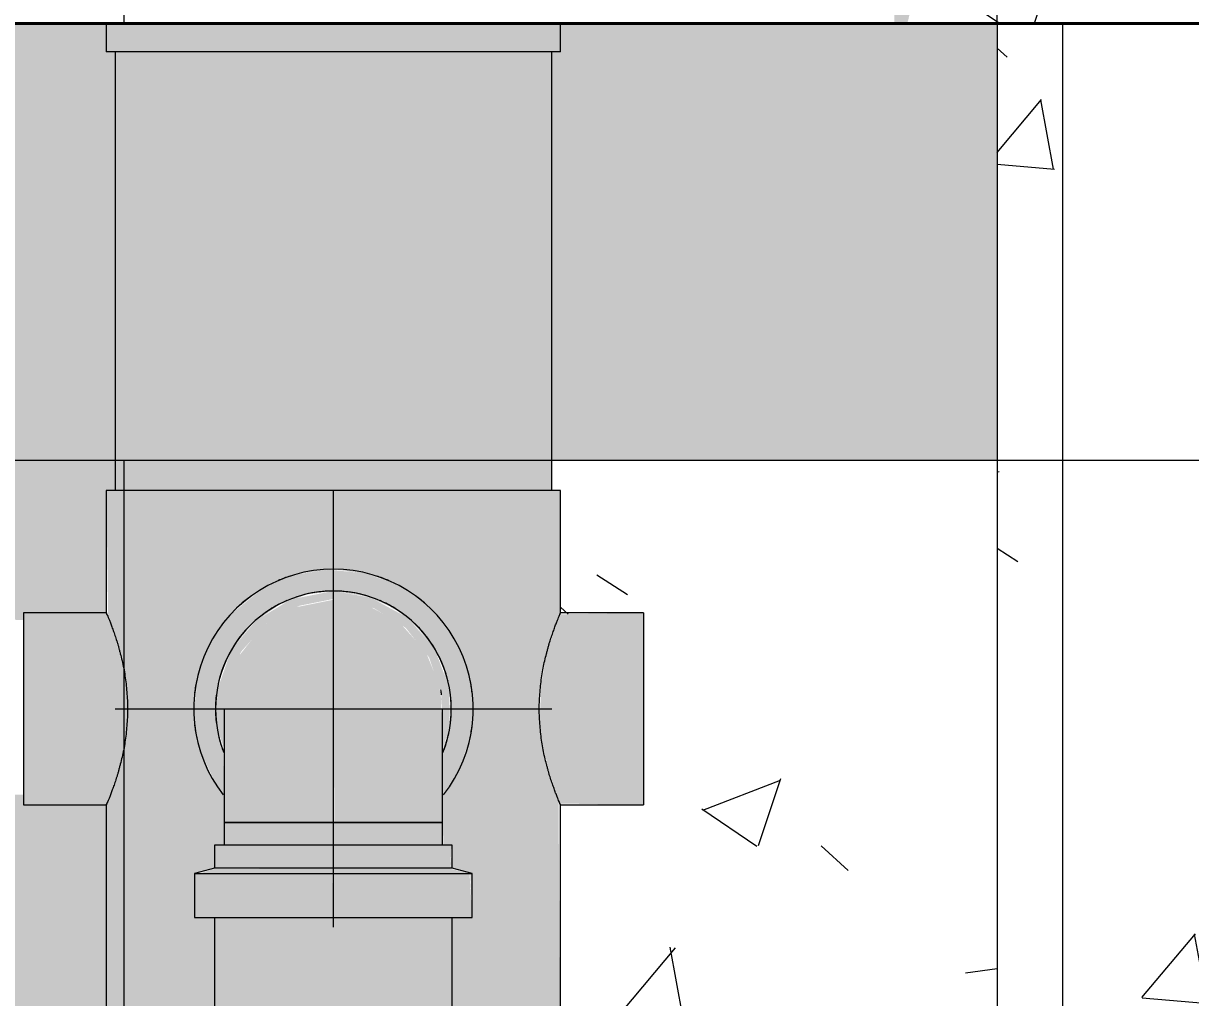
# Model space of a CAD drawing. Header units: metres. Extents: x 1.1 to 88.1, y -3.7 to 23.8.
# Drawn here: x 52.6731 to 52.9404, y -0.2231 to 0 of the extents above; entities that cross this region are included whole.
import ezdxf

# ---------------------------------------------------------------- set-up
doc = ezdxf.new("R2010")
doc.units = ezdxf.units.M
doc.linetypes.add('IMPORT-DASHED2 _4_', pattern=[0.375, 0.25, -0.125])
doc.linetypes.add('Projeção', pattern=[0.00396875, 0.00238125, -0.0015875])
doc.layers.add('1095_ARQ_BASE_dwg', color=7, linetype='Continuous', lineweight=5, true_color=0x767676)
doc.layers.add('A-FLOR', color=7, linetype='Continuous', lineweight=9, true_color=0x007f00)
for name, color, linetype, lineweight in [('A-ANNO-DIMS', 7, 'Continuous', 5), ('A-ANNO-DIMS-25', 7, 'Continuous', 5), ('A-DETL', 7, 'Continuous', 5), ('A-DETL-GENF', 7, 'Continuous', 5), ('A-FLOR-OVHD', 7, 'Projeção', 5), ('A-WALL', 7, 'Continuous', 9), ('KIRYA - PAREDE', 7, 'Continuous', 40), ('KIRYA - PISO', 7, 'Continuous', 5), ('KIRYA - PROJEÇÃO', 7, 'IMPORT-DASHED2 _4_', 5), ('LAYOUT-WC_COZINHA', 7, 'Continuous', 5), ('P-PIPE', 7, 'Continuous', 5), ('P-PIPE-CNTR', 7, 'Continuous', 5), ('P-SANR-FIXT', 7, 'Continuous', 5), ('S-COLS', 7, 'Continuous', 5), ('VEGETAÇÃO', 7, 'Continuous', 5)]:
    doc.layers.add(name, color=color, linetype=linetype, lineweight=lineweight)
doc.styles.add('Century Gothic_2', font='GOTHIC.TTF', dxfattribs={"height": 0.025})
doc.dimstyles.new('Setores_1_mm', dxfattribs={"dimscale": 0.3048, "dimtxt": 0.02610420674293815, "dimasz": 0.2604166666666666, "dimexe": 0.1968503937007874, "dimexo": 0.1230314960629921, "dimgap": 0.1435367454068242, "dimtad": 1, "dimrnd": 0.01, "dimzin": 0, "dimdsep": 46, "dimtxsty": 'Century Gothic_2', "dimblk1": 'OBLIQUE', "dimblk2": 'OBLIQUE', "dimsah": 1, "dimcen": 0.09, "dimazin": 0, "dimtfac": 1, "dimtdec": 4, "dimtix": 1, "dimtmove": 0, "dimatfit": 3, "dimfxl": 1, "dimtvp": 1, "dimtolj": 1, "dimtzin": 0, "dimarcsym": 2})
pattern_1 = [(49.99999999999999, (51.43048643805265, -0.8440200000000001), (0.1821895382797721, -0.01593794972395968), [0.01905, -0.20955]), (355, (51.43048643805265, -0.8440200000000001), (-0.03524225318630228, 0.191058600409279), [0.01524, -0.16764]), (100.451, (51.44548643805265, -0.84535), (0.1469419574822546, 0.1751196380514854), [0.01619, -0.17809]), (46.184, (51.43048643805265, -0.79322), (0.2710768171009678, -0.04204543887758169), [0.02857, -0.31432]), (96.63599999999998, (51.45248643805266, -0.79672), (0.2374068957995607, 0.2474327575864128), [0.02429, -0.26714]), (351.184, (51.43048643805265, -0.79322), (0.2374060537849424, 0.2474279291556656), [0.02286, -0.25146]), (21, (51.45548643805266, -0.80592), (0.1516196892609379, -0.1022668857862438), [0.01905, -0.20955]), (326, (51.45548643805266, -0.80592), (0.06180347834848309, 0.184189400520303), [0.01524, -0.16764]), (71.45100000000001, (51.46848643805266, -0.8144399999999999), (0.2134180170410357, 0.08192421194172195), [0.01619, -0.17809]), (37.50000000000001, (51.43048643805265, -0.8440200000000001), (0.003086366937134814, 0.08455105403913875), [0.00838, -0.15723, 0.00838, -0.1618, -0.16827]), (37.50000000000001, (51.43048643805265, -0.8440200000000001), (0.003086366937134814, 0.08455105403913875), [-0.33579, 0.00838, -0.15989]), (7.499999999999999, (51.43048643805265, -0.8440200000000001), (0.06681573338903396, 0.1001782420073617), [0.00838, -0.08865, 0.00838, -0.15342, -0.06412999999999999]), (7.499999999999999, (51.43048643805265, -0.8440200000000001), (0.06681573338903396, 0.1001782420073617), [-0.25883, 0.00838, -0.05575]), (327.5, (51.37348643805266, -0.8440200000000001), (0.1355865768415581, -0.00572760686397502), [0.00838, -0.05512, 0.00838, -0.18974, -0.26289]), (327.5, (51.37348643805266, -0.8440200000000001), (0.1355865768415581, -0.00572760686397502), [-0.26162, 0.00838, -0.25451]), (317.5, (51.34848643805266, -0.8440200000000001), (0.1481252617755285, 0.02542872635290974), [0.00838, -0.07417, 0.00838, -0.12319, -0.18669]), (317.5, (51.34848643805266, -0.8440200000000001), (0.1481252617755285, 0.02542872635290974), [-0.21412, 0.00838, -0.17831])]

# ---------------------------------------------------------------- blocks, each defined once
blk = doc.blocks.new('Pilar retangular - 20 x 40 cm-4048671-BB')
at = {"layer": 'S-COLS', "true_color": 0xeaeaea}
h = blk.add_hatch(dxfattribs=at)
h.set_pattern_fill('FP_9', color=254, style=0, pattern_type=2)
h.set_pattern_definition([(49.99999999999999, (16.895, -0.8440200000000001), (0.1821895382797721, -0.01593794972395968), [0.01905, -0.20955]), (355, (16.895, -0.8440200000000001), (-0.03524225318630228, 0.191058600409279), [0.01524, -0.16764]), (100.451, (16.91, -0.84535), (0.1469419574822546, 0.1751196380514854), [0.01619, -0.17809]), (46.184, (16.895, -0.79322), (0.2710768171009678, -0.04204543887758169), [0.02858, -0.31433]), (96.636, (16.917, -0.79672), (0.2374068957995607, 0.2474327575864128), [0.02429, -0.26714]), (351.184, (16.895, -0.79322), (0.2374060537849424, 0.2474279291556656), [0.02286, -0.25146]), (21, (16.92, -0.80592), (0.1516196892609379, -0.1022668857862438), [0.01905, -0.20955]), (326, (16.92, -0.80592), (0.06180347834848309, 0.184189400520303), [0.01524, -0.16764]), (71.45100000000001, (16.933, -0.8144399999999999), (0.2134180170410357, 0.08192421194172195), [0.01619, -0.17809]), (37.50000000000001, (16.895, -0.8440200000000001), (0.003086366937134814, 0.08455105403913875), [0.00838, -0.15723, 0.00838, -0.1618, -0.16828]), (37.50000000000001, (16.895, -0.8440200000000001), (0.003086366937134814, 0.08455105403913875), [-0.33579, 0.00838, -0.15989]), (7.499999999999999, (16.895, -0.8440200000000001), (0.06681573338903396, 0.1001782420073617), [0.00838, -0.08865, 0.00838, -0.15342, -0.06414]), (7.499999999999999, (16.895, -0.8440200000000001), (0.06681573338903396, 0.1001782420073617), [-0.25883, 0.00838, -0.05575]), (327.5, (16.838, -0.8440200000000001), (0.1355865768415581, -0.00572760686397502), [0.00838, -0.05512, 0.00838, -0.18974, -0.26289]), (327.5, (16.838, -0.8440200000000001), (0.1355865768415581, -0.00572760686397502), [-0.26162, 0.00838, -0.25451]), (317.5, (16.813, -0.8440200000000001), (0.1481252617755285, 0.02542872635290974), [0.00838, -0.07417, 0.00838, -0.12319, -0.18669]), (317.5, (16.813, -0.8440200000000001), (0.1481252617755285, 0.02542872635290974), [-0.21412, 0.00838, -0.17831])])
h.paths.add_polyline_path([(18.17662114019234, -0.3000000000000011), (18.18362114019233, -0.3000000000000011), (18.18362114019233, -0.2619999999999989), (18.1654799150018, -0.2617755109044033), (18.16349981573947, -0.2613860078543338), (18.16148901441096, -0.2602926975532818), (18.16062034051205, -0.259642168981398), (18.16062034051205, -0.3000000000000011)])
h.paths.add_polyline_path([(18.23462114019234, -0.2983717288485878), (18.2376217781051, -0.2983717288485878), (18.23982114019234, -0.2964015570160906), (18.26282114019234, -0.295991888888297), (18.26282114019234, -0.290991888888296), (18.27282114019234, -0.2914774214842002), (18.27412114019234, -0.2960502665965096), (18.27982114019234, -0.295991888888297), (18.27982114019234, -0.2979918888882987), (18.36062034051207, -0.2979918888882987), (18.36062034051207, -0.09999999999999892), (18.25862114019234, -0.09999999999999892), (18.25862114019234, -0.1069999999999973), (18.26062114019234, -0.1069999999999973), (18.26062114019234, -0.135338586342488), (18.27962114019234, -0.1350000000000386), (18.27962114019234, -0.1789999999999615), (18.26047773218687, -0.1786588580789805), (18.26047773218687, -0.2524399063666141), (18.25862114019234, -0.2573921104134621), (18.2568559860019, -0.2594668975772961), (18.2546256349801, -0.2608929200341397), (18.25062114019219, -0.2619999999999989), (18.23362114019233, -0.2619999999999989), (18.23362114019233, -0.298296653942794)])
h.paths.add_polyline_path([(18.41771888162704, 0), (18.52562034051206, 0), (18.52562034051206, 0.957326922790808), (18.16062034051205, 0.957326922790808), (18.16062034051205, 0.430999999999993), (18.18250189808203, 0.4307270502538488), (18.18571583613046, 0.4298302222155887), (18.18614657366948, 0.4290900621996414), (18.1865125140458, 0.4289857929585082), (18.1874259368471, 0.4268682408883276), (18.19007084155772, 0.4103197510473213), (18.18961339351734, 0.4088405808747091), (18.1886372184983, 0.4074414645785773), (18.18765051812877, 0.4066897349011421), (18.18702625185034, 0.4065872713845715), (18.18669881494765, 0.4064196512848115), (18.18638058978111, 0.4061546135688479), (18.18369600900445, 0.4059999999999943), (18.16062034051205, 0.4059237518170717), (18.16062034051205, 0.4049999999999946), (18.27313625679899, 0.4049999999999946), (18.27313625679899, 0.4059999999999943), (18.2138029605294, 0.4060837927512939), (18.21103988101771, 0.4066167718211481), (18.20953157813183, 0.4073491463059867), (18.2072783515837, 0.4091401518294916), (18.2057787861635, 0.4111151062220124), (18.20423273707371, 0.4165296692938724), (18.2015224589548, 0.7557973039599417), (18.20259274072856, 0.7616431594547917), (18.20366049445921, 0.7653900999455301), (18.20549918806638, 0.7694576004221095), (18.20959363899707, 0.7741198471357543), (18.21229727325087, 0.7765465767291565), (18.21917567607192, 0.7798015311698849), (18.22258356926341, 0.7806499651717814), (18.22949653759659, 0.7809999999999936), (18.25982139973351, 0.781117542384056), (18.25982139973351, 0.7829999999999909), (18.28982139973351, 0.7829999999999909), (18.28982139973351, 0.7809999999999936), (18.32443626019639, 0.7808738245650181), (18.32944554225985, 0.7801695022697652), (18.33571950247459, 0.7775516921241737), (18.33961570206481, 0.7748478973263195), (18.3429400157964, 0.7714965204288663), (18.3460496465503, 0.7663058187168792), (18.34773349146285, 0.7613935050646399), (18.34830697505646, 0.7540182604578973), (18.34552162972225, 0.4153116870128261), (18.34524804882262, 0.4133466052946393), (18.34372032675867, 0.4102831192972794), (18.34216432336777, 0.4085311340191076), (18.33955230814949, 0.4069017527638621), (18.33818163362324, 0.4063372530794023), (18.33411367975618, 0.4059999999999943), (18.30031472500146, 0.4059999999999943), (18.30031472500146, 0.4049999999999946), (18.33999444466927, 0.4047095754317003), (18.34018289086658, 0.4045649755787186), (18.34051961411292, 0.401925824722395), (18.34061791528785, 0.3921751339802258), (18.34061791528785, 0.2070000000000028), (18.3436203405122, 0.2070000000000028), (18.3436203405122, 0.2107315157170075), (18.35562034051221, 0.2108253175473007), (18.35562034051221, 0.2200000000000041), (18.36062034051221, 0.2200000000000041), (18.36062034051221, 0.1800000000000024), (18.35562034051221, 0.1800000000000024), (18.35562034051221, 0.189268484283012), (18.3436203405122, 0.189268484283012), (18.3436203405122, 0.1930000000000038), (18.34061791528785, 0.1930000000000038), (18.34039046439362, 0.001538637570049423), (18.33987528214832, 0.000198987950011599), (18.3400292637589, 0), (18.37562034051207, 0)])
h.paths.add_polyline_path([(18.19562034051221, 0.4059999999999943), (18.19366534051221, 0.4064119484281933), (18.19285555299777, 0.4067631884719638), (18.1914203243469, 0.4080538406711951), (18.19059228894041, 0.4094849999999953), (18.19031357053142, 0.4104280175336424), (18.19031357053142, 0.4124519824663468), (18.19059228894041, 0.413394999999994), (18.1914203243469, 0.414826159328792), (18.19177367962255, 0.4152866608896507), (18.19381409885253, 0.4165296692938724), (18.19460835804586, 0.4167467699807837), (18.19663232297856, 0.4167467699807837), (18.19757534051221, 0.4164680515717981), (18.19900649984101, 0.4156400161653017), (18.19946700140186, 0.4152866608896507), (18.20064839208401, 0.413394999999994), (18.200927110493, 0.4124519824663468), (18.200927110493, 0.4104280175336424), (18.20064839208401, 0.4094849999999953), (18.20029715204024, 0.4086752124855551), (18.19900649984101, 0.4072399838346876), (18.19757534051221, 0.4064119484281933), (18.19663232297856, 0.4061332300192034)])
at = {"layer": 'S-COLS', "color": 253, "true_color": 0xaaaaaa}
for p, q in [((18.16062034051205, 0.9573269227908074), (18.16062034051205, 0)), ((18.16062034051205, -0.09999999999999892), (18.16062034051205, -0.3))]:
    blk.add_line(p, q, dxfattribs=at)
blk = doc.blocks.new('1095_ARQ_BASE_dwg_A$C0A671FCF-4006144-BB')
at = {"layer": 'LAYOUT-WC_COZINHA'}
for p, q in [((18.17024906399812, 5.414335646491964e-16), (18.08802968326449, 5.414335646491964e-16)), ((18.23125542378121, 5.414335646491964e-16), (18.12143466459221, 5.414335646491964e-16)), ((18.23125542378127, 5.414335646491964e-16), (18.21062034051231, 5.414335646491964e-16)), ((18.23125542378122, 5.414335646491964e-16), (18.25062034051208, 5.414335646491964e-16)), ((18.25695068564594, 5.414335646491964e-16), (18.25062034051209, 5.414335646491964e-16)), ((18.25695068564593, 5.414335646491964e-16), (18.26195068564581, 5.414335646491964e-16)), ((18.28521329638895, 5.414335646491964e-16), (18.25695068564594, 5.414335646491964e-16)), ((18.28521329638894, 5.414335646491964e-16), (18.25695068564593, 5.414335646491964e-16)), ((18.28021329638906, 5.414335646491964e-16), (18.26195068564581, 5.414335646491964e-16)), ((18.28021329638906, 5.414335646491964e-16), (18.28521329638894, 5.414335646491964e-16)), ((18.34862034051228, 5.414335646491964e-16), (18.28521329638895, 5.414335646491964e-16)), ((18.3370603405122, 5.414335646491964e-16), (18.34862034051226, 5.414335646491964e-16)), ((18.34862034051226, 5.414335646491964e-16), (18.36062034051221, 5.414335646491964e-16)), ((18.34862034051226, 5.414335646491964e-16), (18.36062034051221, 5.414335646491964e-16))]:
    blk.add_line(p, q, dxfattribs=at)
blk = doc.blocks.new('1095_ARQ_BASE_dwg_A$C7A191758-4006155-BB')
at = {"layer": 'VEGETAÇÃO'}
for p, q in [((18.15618449179491, 5.414335646491964e-16), (17.99468958309171, 5.414335646491964e-16)), ((18.15787837212957, 5.414335646491964e-16), (18.01162838643722, 5.414335646491964e-16)), ((18.15929865927933, 5.414335646491964e-16), (18.02583125793392, 5.414335646491964e-16)), ((18.16392642641546, 5.414335646491964e-16), (18.07210892929363, 5.414335646491964e-16)), ((18.16638643592021, 5.414335646491964e-16), (18.09670902433929, 5.414335646491964e-16)), ((18.192128370541, 5.414335646491964e-16), (18.156128370541, 5.414335646491964e-16)), ((18.17270808339122, 5.414335646491964e-16), (18.1599254990443, 5.414335646491964e-16)), ((18.17554865769076, 5.414335646491964e-16), (18.18833124203769, 5.414335646491964e-16)), ((18.18187030516155, 5.414335646491964e-16), (18.2515477167427, 5.414335646491964e-16)), ((18.18433031466629, 5.414335646491964e-16), (18.27614781178835, 5.414335646491964e-16)), ((18.18895808180265, 5.414335646491964e-16), (18.32242548314783, 5.414335646491964e-16)), ((18.19037836895241, 5.414335646491964e-16), (18.33662835464454, 5.414335646491964e-16)), ((18.19207224928708, 5.414335646491964e-16), (18.35356715799029, 5.414335646491964e-16))]:
    blk.add_line(p, q, dxfattribs=at)
blk = doc.blocks.new('1095_ARQ_BASE_dwg-4006143-BB')
at = {"layer": 'KIRYA - PAREDE'}
for p, q in [((18.36062034051221, 5.414335646491964e-16), (16.29993282575327, 5.414335646491964e-16)), ((16.29993282575327, 5.414335646491964e-16), (18.51062034051208, 5.414335646491964e-16)), ((18.51062034051208, 5.414335646491964e-16), (16.29993282575327, 5.414335646491964e-16)), ((16.29993282575327, 5.414335646491964e-16), (18.51062034051207, 5.414335646491964e-16)), ((18.33706034051221, 5.414335646491964e-16), (18.36062034051221, 5.414335646491964e-16))]:
    blk.add_line(p, q, dxfattribs=at)
at = {"layer": 'KIRYA - PISO'}
for p, q in [((18.51074383210764, 5.414335646491964e-16), (16.29982273921537, 5.414335646491964e-16)), ((18.51069966534329, 5.414335646491964e-16), (16.29982755710889, 5.414335646491964e-16)), ((18.51079199337891, 5.414335646491964e-16), (16.29989209574827, 5.414335646491964e-16)), ((18.51062034051208, 5.414335646491964e-16), (16.29993282575327, 5.414335646491964e-16)), ((18.51062034051208, 5.414335646491964e-16), (16.29993282575327, 5.414335646491964e-16)), ((18.51062034051208, 5.414335646491964e-16), (16.29993282575327, 5.414335646491964e-16)), ((18.51062034051208, 5.414335646491964e-16), (16.29993282575327, 5.414335646491964e-16)), ((18.51062034051208, 5.414335646491964e-16), (16.29993282575327, 5.414335646491964e-16)), ((18.51062034051207, 5.414335646491964e-16), (16.29993282575327, 5.414335646491964e-16))]:
    blk.add_line(p, q, dxfattribs=at)
at = {"layer": 'KIRYA - PROJEÇÃO', "flags": 128}
blk.add_lwpolyline([(18.51062034051208, 5.414335646491964e-16), (16.860620340512, 5.414335646491964e-16), (16.29993282575327, 5.414335646491964e-16)], dxfattribs=at)
for name in ['1095_ARQ_BASE_dwg_A$C0A671FCF-4006144-BB', '1095_ARQ_BASE_dwg_A$C7A191758-4006155-BB']:
    blk.add_blockref(name, (0, 0))
blk = doc.blocks.new('UT_Bacia com caixa acoplada - UT_Bacia com caixa acoplada-3248018-BB')
at = {"layer": 'P-SANR-FIXT', "true_color": 0xf4f2f0}
for points in [[(18.33913264900878, 5.414335646491964e-16), (18.33913264900878, 0.004566557553604339), (18.33706034051221, 0.004562658482631629), (18.33706034051221, 0.0001169480837360723), (18.33823585860616, 5.060922120124047e-05)], [(18.33913264900878, 5.414335646491964e-16), (18.34001880539972, 0.0003091172142172255), (18.34018289086658, 0.0004350244212721478), (18.34061791528786, 0.002368617417176508), (18.34041892733785, 0.004509343092502799), (18.33913264900878, 0.004562658482631629), (18.33913264900878, 5.060922120124047e-05)]]:
    blk.add_hatch(color=7, dxfattribs=at).paths.add_polyline_path(points)
at = {"layer": 'P-SANR-FIXT'}
for p, q in [((17.93178348436123, 5.414335646491964e-16), (18.33706034051221, 5.414335646491964e-16)), ((18.33706034051221, 5.414335646491964e-16), (18.33913264900878, 5.414335646491964e-16))]:
    blk.add_line(p, q, dxfattribs=at)
blk = doc.blocks.new('Caixa Sifonada Montada_100x150x50 Completa - Caixas e Ralos - Esgoto - MEP - Tigre - Porta-grelha e grelha redondos brancos - 100x150x50-4034846-BB')
at = {"layer": 'P-SANR-FIXT', "true_color": 0xe6e6e6}
for points in [[(18.15662114019234, -0.006499999999735927), (18.20862114019234, -0.006499999999735927), (18.20862114019234, 5.414335646491964e-16), (18.15662114019234, 5.414335646491964e-16), (18.15662114019234, -0.0025882021662506)], [(18.22156209244746, -0.006499999999735927), (18.26062114019234, -0.006499999999735927), (18.26062114019234, 5.414335646491964e-16), (18.20862114019234, 5.414335646491964e-16), (18.20862114019234, -0.006499999999735927), (18.22019222875807, -0.006499999999735927)], [(18.15662114019234, -0.2519999999998577), (18.18362114019233, -0.2519999999998556), (18.18362114019233, -0.250199999999988), (18.18142114019234, -0.250199999999988), (18.18142114019234, -0.2047999999999897), (18.17682114019234, -0.2047999999999897), (18.1774466500994, -0.1946624830530597), (18.18183502779305, -0.193499999999988), (18.18142114019234, -0.188199999999987), (18.18362114019233, -0.188199999999987), (18.18362114019234, -0.1765354066305393), (18.18085456310138, -0.1728702018119657), (18.17765163408395, -0.1648273782153313), (18.17662114019234, -0.1569999999999876), (18.17771151375109, -0.1487177905567079), (18.18090832727124, -0.1409999999999869), (18.18677768134412, -0.1337710307562718), (18.19275093838037, -0.1292334229090275), (18.20112712591268, -0.1259866056968598), (18.20862114019234, -0.1249999999999884), (18.20862114019234, -0.1070000000000163), (18.15662114019234, -0.1069999999999968), (18.15705602316339, -0.1360767566415426), (18.15891785502696, -0.1413199587783963), (18.15987474458325, -0.1448535271276944), (18.16104910518263, -0.1513074468779085), (18.16149503098351, -0.1571154778158213), (18.16084317372195, -0.1648273782153313), (18.15862114019234, -0.1735747038248307), (18.15676432866111, -0.1789999999999609), (18.15665953228688, -0.2324270349024499)], [(18.24104260988899, -0.2519999999998577), (18.26062114019234, -0.2519999999998577), (18.26018626628681, -0.1779232433584564), (18.25792497008097, -0.1714764577410106), (18.25736753580143, -0.1691452026255809), (18.25628168661023, -0.1637983738762355), (18.25573801614992, -0.1569999999999941), (18.25634454886733, -0.1494155596411054), (18.25862114019234, -0.1404249055047586), (18.26047945838699, -0.1350000000000381), (18.26047773218687, -0.1069999999999968), (18.20862114019234, -0.1069999999999968), (18.20862114019234, -0.1249999999999884), (18.21719008409125, -0.1262091428590584), (18.22519287654761, -0.1297258958142903), (18.23185010943606, -0.1351565411517797), (18.23657417403579, -0.1415799446086745), (18.23953076663359, -0.1487177905567079), (18.24052450223155, -0.1577340381880555), (18.23953076663359, -0.1652822094432672), (18.23595542686603, -0.1734933050099091), (18.23361676845611, -0.1767345397843028), (18.23379100455303, -0.188199999999987), (18.23582114019234, -0.188199999999987), (18.23540725259164, -0.193499999999988), (18.23993725689446, -0.1946999999999877), (18.24042114019233, -0.2047999999999897), (18.23582114019234, -0.2047999999999897), (18.23582114019234, -0.250199999999988), (18.23362114019233, -0.250199999999988), (18.23364587144745, -0.2519999999998577), (18.23979563028528, -0.2519999999998577)]]:
    blk.add_hatch(color=254, dxfattribs=at).paths.add_polyline_path(points)
h = blk.add_hatch(color=254, dxfattribs=at)
h.paths.add_polyline_path([(18.23439867965901, -0.1647183120446881), (18.23470113750214, -0.1639881142177555), (18.23451433163316, -0.1639881142177555)])
h.paths.add_polyline_path([(18.22926337350572, -0.1399285726531903), (18.22747708850678, -0.1377270777856968), (18.22731183134621, -0.1379081169079512), (18.22924466220412, -0.139909861351594)])
h.paths.add_polyline_path([(18.223407202767, -0.134604144619581), (18.22117059911655, -0.1332235870926242), (18.2219169748952, -0.1338448355933501), (18.22331577149965, -0.1345575580619835)])
h.paths.add_polyline_path([(18.21633945223709, -0.1312224605333379), (18.2148061980568, -0.1308142783155679), (18.2156092544101, -0.1311068085591846)])
h = blk.add_hatch(color=254, dxfattribs=at)
h.paths.add_polyline_path([(18.18203156911578, -0.160117517183219), (18.18203105794046, -0.159588118803885), (18.18203136503945, -0.1601159670695723)])
h.paths.add_polyline_path([(18.18235559792783, -0.1514212396349763), (18.18284360072568, -0.1492816879552611), (18.18247299453511, -0.1505295238724266), (18.1823620353041, -0.1513723429077469)])
h.paths.add_polyline_path([(18.18379758411752, -0.1469785683123751), (18.18484472728496, -0.1445813287883746), (18.18392773965572, -0.146664345046857)])
h.paths.add_polyline_path([(18.18797890687895, -0.1399285726532055), (18.19016468326984, -0.1374205372591983), (18.18920997830924, -0.138324209129461), (18.18799380032215, -0.1399091631401387)])
h.paths.add_polyline_path([(18.19383507761767, -0.1346041446195853), (18.19517790180997, -0.133593802665965), (18.19459808559748, -0.1340186680046327), (18.19392650888503, -0.134533986940592)])
h = blk.add_hatch(color=254, dxfattribs=at)
h.paths.add_polyline_path([(18.2334534076085, -0.1670004006491672), (18.23451433163316, -0.1639881142177555), (18.23410576799964, -0.1647254248593717), (18.23345410110978, -0.1669789974934379)])
h.paths.add_polyline_path([(18.23521055925796, -0.1595923059970853), (18.23551547531741, -0.1563328582351269), (18.23521100766931, -0.1560171048900544), (18.23521076104048, -0.157983486163472)])
h.paths.add_polyline_path([(18.23324029010933, -0.1526560064195365), (18.23308788205635, -0.1522349218946469), (18.23323955573256, -0.1526539887017556)])
h.paths.add_polyline_path([(18.23462276670871, -0.1506965179048111), (18.23399066274467, -0.148296647987015), (18.23410537894983, -0.1492745751406273), (18.23437365662603, -0.1500118857822197)])
h.paths.add_polyline_path([(18.23116030535108, -0.1424951987018028), (18.23008550862457, -0.1409999999999869), (18.22771302328438, -0.1383782224318511), (18.22954444723387, -0.1405692214595197), (18.23100104159947, -0.1423053686926883)])
h.paths.add_polyline_path([(18.22461551578975, -0.13553131581186), (18.22199757777597, -0.1338859048124036), (18.22449134200431, -0.1354596171213658)])
h.paths.add_polyline_path([(18.21692210554482, -0.1314638034355605), (18.2156092544101, -0.1311068085591846), (18.2169185567571, -0.1314631776375417)])
h = blk.add_hatch(color=254, dxfattribs=at)
h.paths.add_polyline_path([(18.16114990051911, -0.1570000000000006), (18.16150426423476, -0.1570000000000006), (18.16089794119262, -0.1494168790880899), (18.15862114019234, -0.1404252961751575), (18.15676499992767, -0.1353422234948455), (18.13762114019234, -0.1350000000000381), (18.13762114019234, -0.1570000000000006), (18.16089794119262, -0.1570000000000006)])
h.paths.add_polyline_path([(18.26152114019234, -0.1570000000000006), (18.27962114019234, -0.1570000000000006), (18.27962114019234, -0.1350000000000381), (18.26047773218687, -0.1353411419209866), (18.25862114019234, -0.1404249055047586), (18.25736753580143, -0.1448547973744094), (18.25619325339232, -0.1513074468779085), (18.25599574113202, -0.1570000000000006), (18.25862114019234, -0.1570000000000006)])
h = blk.add_hatch(color=254, dxfattribs=at)
h.paths.add_polyline_path([(18.18378881090818, -0.167000251286612), (18.18354285177859, -0.1658413338673042), (18.18378817925863, -0.1669987263496954)])
h.paths.add_polyline_path([(18.1820315346385, -0.159591128556837), (18.18203105794046, -0.1544118811961465), (18.18162165409025, -0.1570017415707714), (18.18203136503945, -0.1595900577505497)])
h = blk.add_hatch(color=254, dxfattribs=at)
h.paths.add_polyline_path([(18.27962114019234, -0.1789999999999609), (18.27962114019234, -0.1570000000000006), (18.25573801614992, -0.1570000000000006), (18.2563990402524, -0.1648273782153313), (18.25862114019234, -0.1735750944952339), (18.26047773218687, -0.1786588580789799), (18.27332437781746, -0.178887789592498)])
h.paths.add_polyline_path([(18.13762114019234, -0.1789999999999609), (18.15676499992767, -0.1786577765051622), (18.15918209190674, -0.1718833070272112), (18.15987474458325, -0.1691464728723112), (18.16096068715375, -0.1637983738762355), (18.16150426423476, -0.1570000000000006), (18.13762114019234, -0.1570000000000006), (18.13762114019234, -0.1786577765051622)])
at = {"layer": 'P-SANR-FIXT'}
for p, q in [((18.15662114019234, 5.414335646491964e-16), (18.15662114019234, -0.006499999999735927)), ((18.26062114019234, -0.006499999999735927), (18.26062114019234, 5.414335646491964e-16)), ((18.20862114019234, -0.006499999999736371), (18.15662114019234, -0.006499999999736371)), ((18.26062114019233, -0.006499999999736371), (18.20862114019234, -0.006499999999736371)), ((18.15662114019234, -0.1069999999999968), (18.15662114019234, -0.1350118426311787)), ((18.20862114019234, -0.1069999999999953), (18.15662114019234, -0.1069999999999953)), ((18.26062114019233, -0.1069999999999953), (18.20862114019234, -0.1069999999999953)), ((18.26062114019234, -0.1350118426311787), (18.26062114019234, -0.1069999999999968)), ((18.15663408769784, -0.1350000000000381), (18.13762114019234, -0.1350000000000381)), ((18.13762114019234, -0.1350000000000389), (18.13762114019234, -0.1569999999999991)), ((18.27962114019234, -0.1350000000000381), (18.26060819268684, -0.1350000000000381)), ((18.27962114019233, -0.1350000000000389), (18.27962114019233, -0.1569999999999991)), ((18.13762114019234, -0.1569999999999993), (18.13762114019234, -0.1789999999999595)), ((18.27962114019233, -0.1569999999999993), (18.27962114019233, -0.1789999999999595)), ((18.13762114019234, -0.1789999999999609), (18.15663408769784, -0.1789999999999609)), ((18.15662114019234, -0.1789881573688203), (18.15662114019234, -0.2519999999998577)), ((18.26060819268684, -0.1789999999999609), (18.27962114019234, -0.1789999999999609)), ((18.26062114019234, -0.2519999999998577), (18.26062114019234, -0.1789881573688203))]:
    blk.add_line(p, q, dxfattribs=at)
for radius, start, end in [(0.02700000000011728, 90, 106.167426422147), (0.02700000000011826, 73.34867836778913, 89.99999999999993), (0.02700000000011652, 115.3219494923873, 123.4073106567713), (0.02700000000011842, 56.59268934321452, 64.6775466624308), (0.02700000000011855, 135.5804767608626, 140.3801893178814), (0.02700000000011874, 39.61981068218473, 44.41861521023095), (0.02700000000011831, 155.1170429127026, 157.9871738339304), (0.02700000000011869, 22.0128261661308, 24.88165752455317), (0.02700000000011823, 163.3486783678186, 166.3991084760762), (0.02700000000012008, 13.59899770325301, 16.651321632145), (0.02700000000011674, 174.4145760333739, 185.5900454321854), (0.02700000000011671, 354.4074143833861, 5.583735225440318), (0.02700000000011635, 193.6052333574929, 196.6513216320943), (0.02700000000011772, 343.3486783679424, 346.3926877487224)]:
    blk.add_arc((18.20862114019234, -0.156999999999999), radius, start, end, dxfattribs=at)
for points in [[(18.15676454819781, -0.1353411419210176), (18.15667223643993, -0.1351147412829685), (18.15663399208362, -0.1349997934122003), (18.15663408784241, -0.1350000002488911)], [(18.26060819254226, -0.1350000002488912), (18.26060809678346, -0.1350002070855821), (18.26056966090955, -0.1351155686297321), (18.26047728045701, -0.1353422234948359)], [(18.15663408784241, -0.1789999997511073), (18.15663399208362, -0.1790002065877981), (18.15667223643993, -0.1788852587170298), (18.15676454819781, -0.1786588580789807)], [(18.26047728045701, -0.1786577765051627), (18.26056966090955, -0.1788844313702664), (18.26060809678346, -0.1789997929144164), (18.26060819254226, -0.1789999997511073)]]:
    blk.add_open_spline(points, degree=3, dxfattribs=at)
for points, knots in [([(18.15663408784241, -0.1350000002488911), (18.15663418360121, -0.135000207085582), (18.15671105534902, -0.135230930173882), (18.15707686792698, -0.1360758006390257), (18.15742948516512, -0.1369423314005394), (18.15764506821558, -0.1375118753247923), (18.15780870931629, -0.1379752636440899), (18.157983089994, -0.1384732479636787), (18.15823999893127, -0.1391815716974247), (18.15858937638905, -0.1401482010875902), (18.15894977703227, -0.1412178766753547), (18.15922903046183, -0.1421324677407323), (18.15942633623792, -0.1428475640415462), (18.15962145413737, -0.1435895497084092), (18.1598919952638, -0.1446111960682586), (18.16022991123905, -0.1459473971032332), (18.1606061123173, -0.1476369337538297), (18.16091070696176, -0.1494056370734634), (18.1611387069914, -0.1512417924808631), (18.16137846164398, -0.1537573301365879), (18.16147534760762, -0.155699987597544), (18.16150426423476, -0.156999999999999)], [-0.5, -0.5, -0.5, -0.5, -0.4444444444444444, -0.3888888888888888, -0.361111111111111, -0.3472222222222222, -0.3333333333333333, -0.3194444444444444, -0.3055555555555556, -0.2777777777777778, -0.25, -0.2361111111111111, -0.2222222222222222, -0.2083333333333333, -0.1944444444444444, -0.1666666666666667, -0.1388888888888889, -0.1111111111111111, -0.08333333333333333, -0.05555555555555555, 0, 0, 0, 0]), ([(18.25573801614991, -0.156999999999999), (18.25576683325924, -0.1557002882530165), (18.25586366668927, -0.1537576895507774), (18.25610356941126, -0.1512413873403761), (18.25633174029391, -0.1494044692350174), (18.25663676261701, -0.1476340935661851), (18.25701361232411, -0.1459422668650977), (18.25735201307744, -0.1446046114691303), (18.25762279924008, -0.1435824269102249), (18.25781799879244, -0.14284041923785), (18.25801525583552, -0.1421257664469025), (18.25829430978967, -0.1412122155657162), (18.25865428044072, -0.1401442963989859), (18.25900318080466, -0.1391792224550813), (18.25925979290883, -0.1384717043196913), (18.25943402830574, -0.1379740470623508), (18.25959760574746, -0.1375107381829203), (18.25981316060658, -0.1369411518050867), (18.26016585168985, -0.1360743226670616), (18.26053179958842, -0.1352296891537368), (18.26060828830105, -0.1349997934122003), (18.26060819254226, -0.1350000002488912)], [-1, -1, -1, -1, -0.9444444444444444, -0.9166666666666666, -0.8888888888888888, -0.861111111111111, -0.8333333333333333, -0.8055555555555556, -0.7916666666666667, -0.7777777777777778, -0.7638888888888888, -0.75, -0.7222222222222222, -0.6944444444444444, -0.6805555555555556, -0.6666666666666666, -0.6527777777777777, -0.6388888888888888, -0.6111111111111112, -0.5555555555555556, -0.5, -0.5, -0.5, -0.5]), ([(18.16150426423474, -0.1569999999999992), (18.16147534760761, -0.1583000124024544), (18.16137846164397, -0.1602426698634107), (18.16113870699139, -0.1627582075191355), (18.16091070696176, -0.1645943629265355), (18.1606061123173, -0.1663630662461692), (18.16022991123905, -0.1680526028967657), (18.1598919952638, -0.1693888039317401), (18.15962145413737, -0.1704104502915895), (18.15942633623792, -0.1711524359584525), (18.15922903046182, -0.1718675322592663), (18.15894977703227, -0.1727821233246438), (18.15858937638905, -0.1738517989124086), (18.15823999893127, -0.1748184283025738), (18.157983089994, -0.1755267520363198), (18.15780870931629, -0.1760247363559087), (18.15764506821558, -0.1764881246752061), (18.15742948516512, -0.1770576685994593), (18.15707686792698, -0.1779241993609728), (18.15671105534902, -0.1787690698261165), (18.15663418360121, -0.1789997929144165), (18.15663408784241, -0.1789999997511073)], [-1, -1, -1, -1, -0.9444444444444444, -0.9166666666666666, -0.8888888888888888, -0.861111111111111, -0.8333333333333333, -0.8055555555555556, -0.7916666666666667, -0.7777777777777778, -0.7638888888888888, -0.75, -0.7222222222222222, -0.6944444444444444, -0.6805555555555556, -0.6666666666666666, -0.6527777777777777, -0.6388888888888888, -0.6111111111111112, -0.5555555555555556, -0.5, -0.5, -0.5, -0.5]), ([(18.26060819254226, -0.1789999997511073), (18.26060828830105, -0.1790002065877982), (18.26053179958842, -0.1787703108462618), (18.26016585168985, -0.1779256773329369), (18.25981316060658, -0.1770588481949118), (18.25959760574746, -0.1764892618170781), (18.25943402830574, -0.1760259529376476), (18.25925979290883, -0.1755282956803072), (18.25900318080466, -0.1748207775449171), (18.25865428044072, -0.1738557036010126), (18.25829430978967, -0.1727877844342822), (18.25801525583552, -0.1718742335530959), (18.25781799879244, -0.1711595807621483), (18.25762279924008, -0.1704175730897734), (18.25735201307744, -0.1693953885308679), (18.25701361232411, -0.1680577331349005), (18.25663676261701, -0.1663659064338132), (18.25633174029391, -0.1645955307649808), (18.25610356941126, -0.1627586126596222), (18.25586366668927, -0.1602423104492207), (18.25576683325924, -0.1582997117469817), (18.25573801614991, -0.1569999999999991)], [-0.5, -0.5, -0.5, -0.5, -0.4444444444444444, -0.3888888888888888, -0.361111111111111, -0.3472222222222222, -0.3333333333333333, -0.3194444444444444, -0.3055555555555556, -0.2777777777777778, -0.25, -0.2361111111111111, -0.2222222222222222, -0.2083333333333333, -0.1944444444444444, -0.1666666666666667, -0.1388888888888889, -0.1111111111111111, -0.08333333333333333, -0.05555555555555555, 0, 0, 0, 0])]:
    blk.add_open_spline(points, degree=3, knots=knots, dxfattribs=at)
blk = doc.blocks.new('Joelho 45_90 - Serie Normal - Esgoto - MEP - Tigre - Standard-4017114-BB')
at = {"layer": 'P-PIPE', "true_color": 0xf5ebeb}
for points in [[(18.18362564677873, -0.1765412797282742), (18.18334651607625, -0.1659324571047964), (18.18254114288253, -0.1639881142177572), (18.18171317120322, -0.1563009550699145), (18.18254114288253, -0.1500118857822258), (18.18546541375212, -0.1432042206705629), (18.19016468326984, -0.1374205372592001), (18.19607168126814, -0.133223587092626), (18.20243654939216, -0.1308142168253886), (18.20862114019234, -0.1299999999998829), (18.21634656505171, -0.1312254067576197), (18.2226441947872, -0.1340186680046345), (18.22820060293314, -0.1385435430775013), (18.23239755309972, -0.1444505410758187), (18.23470113750214, -0.1500118857822215), (18.235620701137, -0.1570033349572457), (18.23435350297193, -0.1648273782153331), (18.23345410110977, -0.1671578781570421), (18.23362114019234, -0.1765354066305453), (18.23633395311344, -0.1729999999999965), (18.23959064630073, -0.1648273782153331), (18.24062114019234, -0.1569999999999915), (18.23953076663359, -0.1487177905567097), (18.23633395311344, -0.1409999999999887), (18.23124855719031, -0.1343725830020205), (18.22449134200431, -0.1292334229090314), (18.21634656505171, -0.1260170714776498), (18.20771527353448, -0.1251192596079767), (18.20005219629343, -0.1262091428590601), (18.19262114019234, -0.129287187078886), (18.18546356564533, -0.1350634977715447), (18.18066810634889, -0.1415799446086935), (18.17771151375109, -0.1487177905567097), (18.17667631621757, -0.1574191035205018), (18.17773688408528, -0.1653434588481613), (18.18128685351865, -0.1734933050099), (18.18362114019234, -0.176535406630541)], [(18.18377119392183, -0.1664685425199852), (18.18369549640203, -0.1569976611781892), (18.1847916420524, -0.1504856438054723), (18.18746262003488, -0.1439126061813268), (18.19326486538635, -0.1374362186392968), (18.20089571533297, -0.1333568761514532), (18.20862114019234, -0.1318236818755703), (18.20836380910623, -0.1300453763444079), (18.19891800656869, -0.1318987744942917), (18.19088160601164, -0.1367745751406276), (18.18523665999219, -0.1435043318184706), (18.18203108036148, -0.1526553645660608), (18.18206166024773, -0.1617728070012491), (18.18367003415418, -0.1661906775552739)], [(18.23347060350557, -0.1664696929588658), (18.23521029588282, -0.161337234476378), (18.23518253002171, -0.1522349218946487), (18.23181414748148, -0.1432745276848318), (18.22568766169226, -0.1361503793038031), (18.21716406724508, -0.1315064712884026), (18.20862114019234, -0.1299999999998829), (18.20862114019234, -0.1319999999999907), (18.21785639121121, -0.1339030179259166), (18.22519287654761, -0.1384471878847857), (18.23053637876122, -0.1452269451233049), (18.23324056690139, -0.1532513267372759), (18.23349052722639, -0.1564032655454217), (18.23361657556351, -0.160512780313866), (18.2334708259621, -0.1664628274029092)], [(18.18362114019233, -0.1829999999999899), (18.20862114019234, -0.1829999999999899), (18.20862114019234, -0.1319999999999907), (18.19955203797871, -0.133807091351275), (18.19250173452039, -0.1379081169079529), (18.18670293753279, -0.1452350890335414), (18.18400091933963, -0.1526589488411225), (18.18377071715494, -0.156449361494904), (18.18362114267561, -0.159393422300338), (18.18362155665718, -0.182403133624086)], [(18.23124855719031, -0.1829999999999899), (18.23362114019233, -0.1829999999999899), (18.23334812679223, -0.1548983426646517), (18.23274946289673, -0.1513074468779102), (18.22977966005595, -0.1439135468066446), (18.22397053613631, -0.1374293397772877), (18.21675450509272, -0.1334314429253854), (18.20862114019234, -0.1319999999999907), (18.20883014160033, -0.1829999999999899), (18.23118309462646, -0.1829999999999899)], [(18.20215066406477, -0.1881999999999888), (18.20862114019234, -0.1881999999999888), (18.20862114019234, -0.1829999999999899), (18.18362114019234, -0.1829999999999899), (18.18362114019233, -0.1881999999999888), (18.20163302597457, -0.1881999999999888)], [(18.22462114019234, -0.1881999999999888), (18.23362114019233, -0.1881999999999888), (18.23362114019233, -0.1829999999999899), (18.20862114019234, -0.1830799973097958), (18.20862114019234, -0.1881999999999888), (18.22449134200431, -0.1881999999999888)]]:
    blk.add_hatch(color=7, dxfattribs=at).paths.add_polyline_path(points)
at = {"layer": 'P-PIPE'}
for p, q in [((18.18362114019234, -0.1829999999999899), (18.18362114019234, -0.1881999999999888)), ((18.20862114019234, -0.1829999999999888), (18.18362114019234, -0.1829999999999888)), ((18.18362114019234, -0.1829999999999888), (18.20862114019234, -0.1829999999999888)), ((18.23362114019234, -0.1829999999999888), (18.20862114019234, -0.1829999999999888)), ((18.20862114019234, -0.1829999999999888), (18.23362114019234, -0.1829999999999888)), ((18.23362114019234, -0.1881999999999888), (18.23362114019234, -0.1829999999999899))]:
    blk.add_line(p, q, dxfattribs=at)
at = {"layer": 'P-PIPE', "flags": 128}
for points in [[(18.18362114019234, -0.1569999999999915), (18.18362114019234, -0.158952791661905), (18.18362114019234, -0.1645178285495866), (18.18362114019234, -0.17285916007592), (18.18362114019234, -0.1827237952675267), (18.18362114019234, -0.1829999999999899)], [(18.23362114019234, -0.1829999999999899), (18.23362114019234, -0.1731140619491633), (18.23362114019234, -0.1647131375441726), (18.23362114019234, -0.1590591694873618), (18.23362114019234, -0.1570014671385806), (18.23362114019234, -0.1569999999999915)]]:
    blk.add_lwpolyline(points, dxfattribs=at)
at = {"layer": 'P-PIPE'}
for centre, radius, start, end in [((18.20862114019234, -0.1569999999999886), 0.03199999999999993, 89.99999999999984, 218.0150677014424), ((18.20862114019234, -0.1569999999999886), 0.03199999999999951, 321.9849323062494, 90), ((18.20862114019234, -0.1569999999999884), 0.03199999999999883, 107.9768250169195, 113.3541326881844), ((18.20862114019234, -0.1569999999999884), 0.03199999999999839, 66.64621771709832, 72.02330324206748), ((18.20862114019234, -0.1569999999999888), 0.02699999999999747, 89.9999999999998, 200.8450300649288), ((18.20862114019234, -0.1569999999999885), 0.02700000000000156, 90, 108.0235747522443), ((18.20862114019234, -0.1569999999999885), 0.02700000000000002, 71.97587339835518, 89.99999999999994), ((18.20862114019234, -0.1569999999999884), 0.02700000000000133, 73.34175148396265, 90.00000000000756), ((18.20862114019234, -0.1569999999999889), 0.02700000000000251, 339.1564973593168, 90), ((18.20862114019234, -0.1569999999999884), 0.03199999999999874, 126.6455762578873, 132.0222066869537), ((18.20862114019234, -0.1569999999999885), 0.02700000000000259, 113.312680988178, 126.689537362351), ((18.20862114019234, -0.1569999999999885), 0.0270000000000007, 53.30893844788383, 66.6868132745263), ((18.20862114019234, -0.1569999999999884), 0.02700000000000003, 56.58439831501455, 64.6414333187802), ((18.20862114019234, -0.1569999999999884), 0.03200000000000065, 47.97842997241764, 53.35430296592478), ((18.20862114019234, -0.1569999999999885), 0.02700000000000078, 131.9780309942262, 167.7809242708017), ((18.20862114019234, -0.1569999999999885), 0.02700000000000093, 12.21907572919838, 48.02105169508624), ((18.20862114019234, -0.1569999999999884), 0.02700000000000207, 39.61393236107197, 44.40037651206287), ((18.20862114019234, -0.1569999999999884), 0.02700000000000061, 22.01284745369886, 24.86934584639098), ((18.20862114019234, -0.1569999999999884), 0.02700000000000199, 13.59154666496119, 16.64520374424687), ((18.20862114019234, -0.1569999999999884), 0.03199999999999802, 167.9758568882917, 173.3538408868892), ((18.20862114019234, -0.1569999999999884), 0.03199999999999976, 6.646740794477153, 12.02503591957743), ((18.20862114019234, -0.1569999999999885), 0.02699999999999799, 173.3148986940413, 186.6917563581761), ((18.20862114019234, -0.1569999999999888), 0.02500000000000184, 7.446230776601482, 10.00000000000053), ((18.20862114019234, -0.1569999999999885), 0.02700000000000156, 353.3046878026634, 6.682567359998226), ((18.20862114019234, -0.1569999999999884), 0.02700000000000093, 359.9999999999993, 5.574661912214553), ((18.20862114019234, -0.1569999999999884), 0.02699999999999931, 354.4013597083585, 359.9875062061071), ((18.20862114019234, -0.1569999999999884), 0.03199999999999843, 186.6452859522425, 192.0212382232932), ((18.20862114019234, -0.1569999999999885), 0.02700000000000046, 191.9796366066831, 202.091887582594), ((18.20862114019234, -0.1569999999999885), 0.02700000000000059, 337.9081125211506, 348.0179772797647), ((18.20862114019234, -0.1569999999999884), 0.03199999999999861, 347.9801637233061, 353.3548212499833), ((18.20862114019234, -0.1569999999999884), 0.02700000000000034, 343.3440932111909, 346.3859235077402)]:
    blk.add_arc(centre, radius, start, end, dxfattribs=at)
blk = doc.blocks.new('Luva Simples para Conexão - Serie Normal - Esgoto - MEP - Tigre - Standard-V55-BB')
at = {"layer": 'P-PIPE', "true_color": 0xf5ebeb}
for points in [[(18.19775156285447, -0.1934999999999856), (18.20862114019232, -0.1934999999999856), (18.20862114019234, -0.1881999999999847), (18.18142114019234, -0.1881999999999867), (18.18183502779305, -0.1934999999999877), (18.19612114019234, -0.1934999999999856)], [(18.23540725259163, -0.1934999999999877), (18.23562429690497, -0.1881999999999867), (18.20862114019234, -0.1881999999999847), (18.20862114019234, -0.1934999999999856), (18.2348943226674, -0.1934999999999877)], [(18.17682114019234, -0.2047999999999895), (18.20862114019234, -0.2047999999999874), (18.20835988843235, -0.1946999999999875), (18.17730502349022, -0.1946999999999896), (18.17706137527775, -0.1997856207616957)], [(18.20835988843235, -0.1946999999999875), (18.20862114019234, -0.1946999999999875), (18.2084081195265, -0.1934999999999856), (18.181081532352, -0.1936996012517335), (18.17790469891634, -0.1946999999999896), (18.20215066406477, -0.1946999999999875)], [(18.22610089761877, -0.1946999999999875), (18.23933758146833, -0.1945411457333582), (18.2348943226674, -0.1934999999999877), (18.20862114019234, -0.1934999999999856), (18.20862114019234, -0.1946999999999875), (18.22608975628442, -0.1946999999999875)], [(18.226298809722, -0.2047999999999874), (18.24042114019233, -0.2047999999999895), (18.23979563028527, -0.1946999999999896), (18.20862114019234, -0.1946999999999875), (18.20862114019234, -0.2047999999999874), (18.22576491940448, -0.2047999999999874)], [(18.18618410259766, -0.2501999999999857), (18.20862114019234, -0.2501999999999858), (18.20862114019234, -0.2047999999999874), (18.18142114019234, -0.2047999999999895), (18.18142114019234, -0.2501999999999878), (18.18605918575822, -0.2501999999999857)], [(18.23180743296419, -0.2501999999999857), (18.23582114019234, -0.2501999999999878), (18.23582114019234, -0.2047999999999895), (18.20862114019234, -0.2047999999999874), (18.20862114019234, -0.2501999999999858), (18.2312631495695, -0.2501999999999857)]]:
    blk.add_hatch(color=7, dxfattribs=at).paths.add_polyline_path(points)
at = {"layer": 'P-PIPE'}
for p, q in [((18.18142114019234, -0.1881999999999847), (18.18142114019234, -0.1934999999999856)), ((18.20862114019234, -0.1881999999999889), (18.18142114019233, -0.1881999999999889)), ((18.23582114019234, -0.1881999999999889), (18.20862114019234, -0.1881999999999889)), ((18.23582114019234, -0.1934999999999856), (18.23582114019234, -0.1881999999999847)), ((18.18142114019234, -0.1934999999999857), (18.17682114019234, -0.1946999999999876)), ((18.17682114019234, -0.1946999999999875), (18.17682114019234, -0.2047999999999874)), ((18.17682114019234, -0.1946999999999889), (18.20862114019234, -0.1946999999999889)), ((18.20862114019234, -0.1934999999999889), (18.18142114019233, -0.1934999999999889)), ((18.23582114019234, -0.1934999999999889), (18.20862114019234, -0.1934999999999889)), ((18.20862114019234, -0.1946999999999889), (18.24042114019234, -0.1946999999999889)), ((18.24042114019234, -0.1946999999999876), (18.23582114019234, -0.1934999999999857)), ((18.24042114019234, -0.2047999999999874), (18.24042114019234, -0.1946999999999875)), ((18.17682114019234, -0.2047999999999889), (18.20862114019234, -0.2047999999999889)), ((18.18142114019234, -0.2047999999999874), (18.18142114019234, -0.2501999999999858)), ((18.20862114019234, -0.2047999999999889), (18.24042114019234, -0.2047999999999889)), ((18.23582114019234, -0.2501999999999858), (18.23582114019234, -0.2047999999999874)), ((18.18142114019233, -0.2501999999999891), (18.20862114019234, -0.2501999999999891)), ((18.20862114019234, -0.2501999999999891), (18.23582114019234, -0.2501999999999891))]:
    blk.add_line(p, q, dxfattribs=at)
blk = doc.blocks.new('DIMBLOCK60-BB')
at = {"layer": 'A-ANNO-DIMS-25'}
for p, q in [((51.24005587117028, 0.8896266326195751), (51.24005587117028, 0.9496266326195751)), ((52.89610677856473, 0.8896266326195751), (52.89610677856473, 0.9496266326195751)), ((51.24005587117028, 0.8896266326195751), (52.89610677856473, 0.8896266326195751)), ((51.24005587117028, 0.8896266326195751), (51.24005587117028, 0.8151123696722101)), ((52.89610677856473, 0.8896266326195751), (52.89610677856473, 0.03750000000000001))]:
    blk.add_line(p, q, dxfattribs=at)
at = {"layer": 'A-ANNO-DIMS-25', "lineweight": 25}
for p, q in [((51.24005587117028, 0.8896266326195751), (51.27974337117028, 0.9293141326195751)), ((52.89610677856473, 0.8896266326195751), (52.93579427856473, 0.9293141326195751)), ((51.24005587117028, 0.8896266326195751), (51.20036837117028, 0.8499391326195752)), ((52.89610677856473, 0.8896266326195751), (52.85641927856473, 0.8499391326195752))]:
    blk.add_line(p, q, dxfattribs=at)
at = {"layer": 'A-ANNO-DIMS-25', "color": 0, "insert": (52.01297244396574, 0.9654206249152887), "char_height": 0.025, "width": 0.1322613141642199, "attachment_point": 1, "line_spacing_factor": 0.9845015114479526, "style": 'Century Gothic_2'}
blk.add_mtext('1,66 m', dxfattribs=at)
blk = doc.blocks.new('_Oblique')
at = {"color": 0, "linetype": 'ByBlock', "lineweight": -2}
blk.add_line((-0.5, -0.5), (0.5, 0.5), dxfattribs=at)

msp = doc.modelspace()

# ---------------------------------------------------------------- hatches: boundary and pattern name
at = {"layer": 'A-DETL-GENF', "true_color": 0x808080}
h = msp.add_hatch(dxfattribs=at)
h.set_pattern_fill('FP_10', color=8, style=0, pattern_type=2)
h.set_pattern_definition(pattern_1)
h.paths.add_polyline_path([(52.9532053196797, -0.09999999999999892), (53.04610677856472, -0.09999999999999892), (53.04610677856472, 0), (52.89610677856473, 0), (52.89610677856473, -0.09999999999999892)])
h = msp.add_hatch(dxfattribs=at)
h.set_pattern_fill('FP_10', color=8, style=0, pattern_type=2)
h.set_pattern_definition(pattern_1)
h.paths.add_polyline_path([(52.91110677856473, -0.2979918888882987), (53.01490677856474, -0.2979918888882987), (53.01500529398603, -0.295991888888297), (53.02066888201273, -0.2957530294729348), (53.02190677856473, -0.290991888888296), (53.03190677856473, -0.290991888888296), (53.03190677856473, -0.295991888888297), (53.04610677856479, -0.295991888888297), (53.04610677856472, -0.09999999999999892), (52.89610677856473, -0.09999999999999892), (52.89610677856473, -0.2979918888882987)])
at = {"layer": 'A-FLOR', "true_color": 0x464646}
h = msp.add_hatch(color=49, dxfattribs=at)
h.paths.add_polyline_path([(52.36373451550059, -0.09999999999999892), (52.54610677856487, -0.09999999999999892), (52.54610677856487, 0), (51.26014161385836, -0.0001315883979102523), (51.26115128552513, -0.002013080916096294), (51.26154066678704, -0.01677055772377125), (51.26010542131149, -0.01742592451490615), (51.26081803481701, -0.08995909414017114), (51.26216148328426, -0.09037224433190623), (51.262204271606, -0.09999999999999892), (52.36286172525365, -0.09999999999999892)])
h.paths.add_polyline_path([(50.83541926380593, -0.09999999999999892), (51.21968652028105, -0.09999999999999892), (51.21964155760793, -0.09067744304531729), (51.22102133738555, -0.09004807079798846), (51.22014460033588, -0.01750730290932735), (51.21896637630776, -0.01711617983158581), (51.21927410590649, -0.001709200246494857), (51.22004190437532, 0), (50.83541926380593, 0)])
h.paths.add_polyline_path([(52.79477787653445, -0.09999999999999892), (52.89610677856473, -0.09999999999999892), (52.89610677856473, 0), (52.796107578245, 0), (52.796107578245, -0.006499999999736468), (52.79410757824499, -0.006499999999736468), (52.79410757824499, -0.09999999999999892)])
h.paths.add_polyline_path([(52.69341132681154, -0.09999999999999892), (52.694107578245, -0.09999999999999892), (52.694107578245, -0.006499999999736468), (52.692107578245, -0.006499999999736468), (52.692107578245, 0), (52.64610677856486, 0), (52.64610677856486, -0.09999999999999892), (52.69329693729846, -0.09999999999999892)])
at = {"layer": 'A-WALL', "true_color": 0x787878}
h = msp.add_hatch(color=8, dxfattribs=at)
h.paths.add_polyline_path([(50.83541926380593, -0.3000000000000011), (52.54610677856487, -0.3000000000000011), (52.54610677856487, -0.174101983606476), (51.38166288013082, -0.1508131056377956), (51.38163688532924, -0.1521128457157689), (51.36637384899763, -0.151307446877909), (51.36467236447657, -0.150473295324711), (51.35136118181151, -0.1503046258345247), (51.34902164837489, -0.1511522941521626), (51.33509442754028, -0.1509359413750971), (51.33206782141262, -0.1501226860873171), (51.33155607245414, -0.1498089697837484), (51.27213264473681, -0.1486205012294002), (51.27065551193402, -0.1493174833702086), (51.26692801785509, -0.1498130896556776), (51.25579824100289, -0.1494412707512088), (51.2412019057127, -0.1447265233738841), (51.23763928618603, -0.1426026218721966), (51.23438936374654, -0.140074860094044), (51.22996555332567, -0.1353005491286303), (51.22808337423842, -0.1327353908165683), (51.22515029529791, -0.1272890031183961), (51.22287228683248, -0.1209712861299132), (51.2215194364513, -0.1150298295434863), (51.22079464583291, -0.1073538165101415), (51.21975770239737, -0.1053476023012629), (51.21956291147951, -0.09999999999999892), (50.83541926380593, -0.09999999999999892), (50.83541926380593, -0.1242675842030633)])
h.paths.add_polyline_path([(52.64610677856486, -0.3000000000000011), (52.69610677856471, -0.3000000000000011), (52.69587273243584, -0.2594668975772961), (52.69491240964447, -0.2584848566940066), (52.69341132681154, -0.2559992697148328), (52.692107578245, -0.2519999999998582), (52.692107578245, -0.1786603482008439), (52.67310757824499, -0.1789999999999615), (52.67310757824499, -0.1766419996000812), (52.64610677856486, -0.1763146539811999), (52.64610677856486, -0.2324270349024504)])
h.paths.add_polyline_path([(52.67310757824499, -0.1366340003999223), (52.67310757824499, -0.1350000000000386), (52.69225143798032, -0.1353422234948461), (52.69225143798032, -0.1069999999999973), (52.694107578245, -0.1069999999999973), (52.694107578245, -0.09999999999999892), (52.64610677856486, -0.09999999999999892), (52.64610677856486, -0.136093984406321), (52.66441631206055, -0.1364601750762324)])
h.paths.add_polyline_path([(51.38248871498036, -0.09999999999999892), (51.36748525172032, -0.09999999999999892), (51.36748525172035, -0.1095445411596331), (51.38248871498036, -0.109521363160622)])
h.paths.add_polyline_path([(52.54610677856487, -0.1340939844063193), (52.54610677856487, -0.09999999999999892), (51.38248871498036, -0.09999999999999892), (51.38247420228461, -0.1108211032385953), (52.37562730444139, -0.1306843949238503)])
h.paths.add_polyline_path([(51.3659411128845, -0.1104906710927105), (51.36748525172035, -0.1095445411596331), (51.36745209233473, -0.09999999999999892), (51.26218920418304, -0.09999999999999892), (51.262204271606, -0.1052330722704846), (51.26125128065563, -0.1071021931847341), (51.26860277523465, -0.1072787524659685), (51.27303937527882, -0.10863463604111), (51.33235583254609, -0.1098209651864532), (51.33335072777825, -0.1092645284580903), (51.33726224237543, -0.1086168337085212), (51.35047426304961, -0.1092043213862197), (51.35290617036603, -0.1102402540893048), (51.36546003379372, -0.1104810495108926)])
at = {"layer": 'P-PIPE', "true_color": 0x804000}
for points in [[(52.72154562381088, -0.1069999999999973), (52.74410757824499, -0.1069999999999973), (52.74410757824499, -0.006499999999736468), (52.694107578245, -0.006499999999736468), (52.6943126197717, -0.1069999999999973), (52.72077269746927, -0.1069999999999973)], [(52.78476281533334, -0.1069999999999973), (52.79410757824499, -0.1069999999999973), (52.79410757824499, -0.006499999999736468), (52.74410757824499, -0.006499999999736468), (52.74410757824499, -0.1069999999999973), (52.78041921098516, -0.1069999999999973)], [(52.76842741275009, -0.1518336301447295), (52.76823651391636, -0.151307446877909), (52.76825572390222, -0.1513619109163738)]]:
    msp.add_hatch(color=36, dxfattribs=at).paths.add_polyline_path(points)

# ---------------------------------------------------------------- linework, layer by layer
at = {"layer": 'A-DETL'}
for p, q in [((53.0461067785652, 0), (52.89610677856473, 0)), ((52.89610677856473, 0), (52.89610677856473, -0.2999999999999999))]:
    msp.add_line(p, q, dxfattribs=at)
at = {"layer": 'A-FLOR', "color": 9, "true_color": 0xaad4aa}
for p, q in [((52.89610677856473, 0), (50.83541926380593, 5.414335646491964e-16)), ((50.83541926380593, -0.09999999999999946), (53.04610677856472, -0.09999999999999946))]:
    msp.add_line(p, q, dxfattribs=at)
at = {"layer": 'A-FLOR-OVHD'}
msp.add_line((52.89610677856473, -3.795452299436873e-20), (52.89610677856473, 0.957326922790808), dxfattribs=at)
at = {"layer": 'A-WALL', "color": 253, "true_color": 0xaaaaaa}
for p, q in [((52.89610677856473, 0), (52.89610677856473, -0.2999999999999999)), ((53.04610677856473, 0), (52.89610677856473, 0)), ((52.91110677856473, -0.3), (52.91110677856473, 0))]:
    msp.add_line(p, q, dxfattribs=at)
at = {"layer": 'P-PIPE'}
for p, q in [((52.694107578245, -0.006499999999736468), (52.694107578245, -0.1069999999999973)), ((52.79410757824499, -0.1069999999999973), (52.79410757824499, -0.006499999999736468))]:
    msp.add_line(p, q, dxfattribs=at)
at = {"layer": 'P-PIPE-CNTR'}
for p, q in [((52.74410757824499, -0.2069999999999886), (52.74410757824499, -0.1069999999999897)), ((52.694107578245, -0.1569999999999891), (52.79410757824499, -0.1569999999999891))]:
    msp.add_line(p, q, dxfattribs=at)

# ---------------------------------------------------------------- block references
at = {"layer": '1095_ARQ_BASE_dwg', "color": 7}
msp.add_blockref('1095_ARQ_BASE_dwg-4006143-BB', (34.53548643805266, 0), dxfattribs=at)
at = {"layer": 'P-PIPE'}
for name in ['Joelho 45_90 - Serie Normal - Esgoto - MEP - Tigre - Standard-4017114-BB', 'Luva Simples para Conexão - Serie Normal - Esgoto - MEP - Tigre - Standard-V55-BB']:
    msp.add_blockref(name, (34.53548643805266, 0), dxfattribs=at)
at = {"layer": 'P-SANR-FIXT'}
for name in ['UT_Bacia com caixa acoplada - UT_Bacia com caixa acoplada-3248018-BB', 'Caixa Sifonada Montada_100x150x50 Completa - Caixas e Ralos - Esgoto - MEP - Tigre - Porta-grelha e grelha redondos brancos - 100x150x50-4034846-BB']:
    msp.add_blockref(name, (34.53548643805266, 0), dxfattribs=at)
at = {"layer": 'S-COLS', "color": 253, "true_color": 0xaaaaaa}
msp.add_blockref('Pilar retangular - 20 x 40 cm-4048671-BB', (34.53548643805266, 0), dxfattribs=at)

# ---------------------------------------------------------------- dimensions: what is measured, and where the dimension line sits
at = {"layer": 'A-ANNO-DIMS'}
dim = msp.add_linear_dim(base=(52.89610677856473, 0.8896266326195751), p1=(51.24005587117028, 0.77761236967221), p2=(52.89610677856473, 0), dimstyle='Setores_1_mm', override={"dimpost": '<>', "dimfxl": 1.829531526197135}, dxfattribs=at)
dim.commit()
dim.dimension.update_dxf_attribs({"geometry": 'DIMBLOCK60-BB', "text_midpoint": (52.06808132486751, 0.946505456645928)})

doc.saveas('drawing.dxf')
